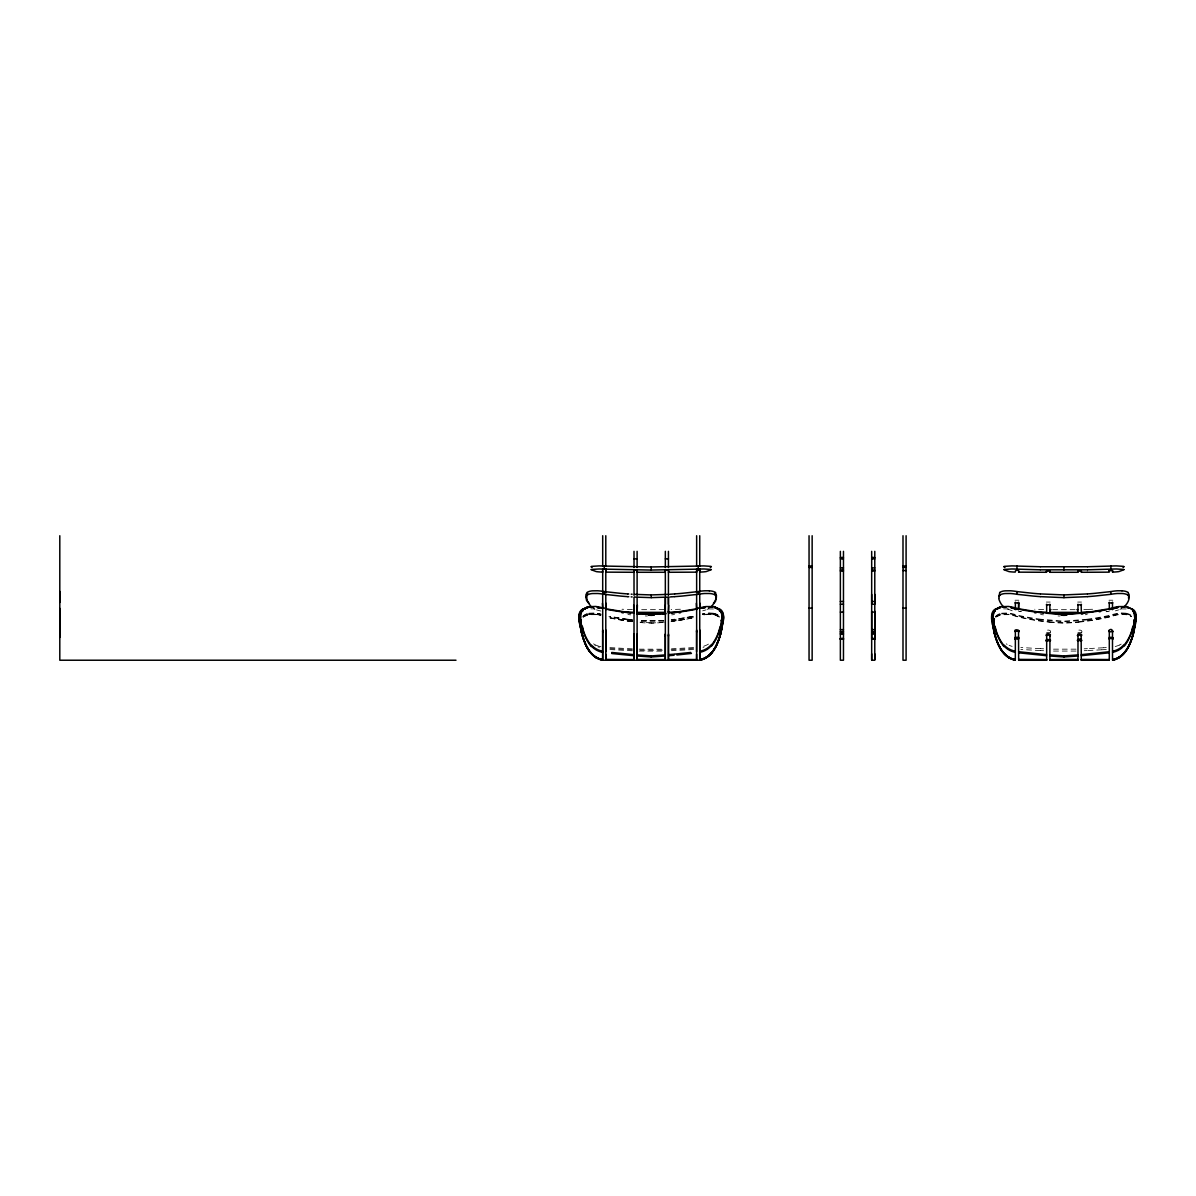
<?xml version="1.0" encoding="UTF-8"?>
<svg xmlns="http://www.w3.org/2000/svg" width="1196" height="1196" viewBox="0 0 1196 1196"><rect width="100%" height="100%" fill="white"/><g stroke="black" fill="none" stroke-linecap="round" stroke-linejoin="round"><path stroke-width="0.75" stroke-dasharray="5 3.75" d="M1050.357 632.774C1052.316 629.141 1044.213 629.141 1046.186 632.774M1081.662 632.774C1083.651 629.111 1075.458 629.171 1077.491 632.774M583.11 616.777L588.372 614.325L596.146 614.296A39.797 39.513 0 0 1 600.661 615.207M583.11 617.136L588.372 614.699L596.146 614.654A39.797 39.513 0 0 1 600.661 615.566M995.82 616.777L1001.067 614.325L1008.856 614.296A39.797 39.513 0 0 1 1016.017 616L1017.886 616.553A247.826 246.047 0 0 0 1040.356 620.769L1048.952 621.8M995.82 617.136L1001.067 614.699L1008.856 614.654A39.797 39.513 0 0 1 1016.017 616.359L1017.886 616.912A247.826 246.047 0 0 0 1040.356 621.128L1048.952 622.174M709.049 608.405L707.15 609.407M1121.758 608.405L1119.86 609.407M1015.045 600.213L1018.872 600.213M1046.351 602.066L1050.178 602.066M1077.671 602.066L1081.498 602.066M1108.991 600.213L1112.803 600.213M705.939 609.9L702.68 610.842M1118.634 609.9L1115.39 610.842M693.516 616.389L674.768 619.528M588.91 613.204L594.95 612.98A37.091 36.179 0 0 1 600.96 614.041M588.91 613.548L594.95 613.324A37.091 36.179 0 0 1 600.96 614.385M588.91 613.892L594.95 613.653A37.091 36.179 0 0 1 600.96 614.729M1001.62 613.204L1007.66 612.98A37.091 36.179 0 0 1 1016.914 615.043L1017.333 615.133A263.673 257.11 0 0 0 1040.37 619.184M1001.62 613.892L1007.66 613.653A37.091 36.179 0 0 1 1016.914 615.731L1017.333 615.82A263.673 257.11 0 0 0 1040.37 619.872M1107.855 611.395L1106.076 611.739M674.469 619.573L671.165 619.976M674.469 619.229L671.644 619.573M674.469 619.917L671.644 620.261M1087.179 619.229L1063.932 621.158L1040.67 619.229M1087.179 619.917L1063.932 621.845L1040.67 619.917M671.15 621.247L674.783 620.769A247.826 246.047 0 0 0 691.677 617.794M671.15 621.606L674.783 620.948A247.826 246.047 0 0 0 694.278 617.405M674.514 614.535L671.689 614.849M1087.224 614.535L1085.325 614.744M1078.897 621.8L1087.493 620.769A247.826 246.047 0 0 0 1109.963 616.553L1111.832 616A39.797 39.513 0 0 1 1118.993 614.296A29.81 29.601 0 0 1 1121.743 614.026L1127.2 614.415L1131.446 616.269M1078.897 622.174L1087.493 621.128A247.826 246.047 0 0 0 1109.963 616.912L1111.832 616.359A39.797 39.513 0 0 1 1118.993 614.654A29.81 29.601 0 0 1 1121.743 614.4L1127.2 614.789L1131.446 616.643M663.81 620.38L640.593 620.545M663.81 620.724L639.83 620.829M663.81 621.068L640.593 621.232M1046.605 632.385L1049.924 632.385M1077.925 632.385L1081.244 632.385M693.605 647.574L674.873 648.636M693.605 648.546L674.873 649.592M693.605 649.503L674.873 650.549M1106.3 647.574L1103.4 647.754M1106.3 649.503L1101.935 649.772M1103.19 647.769L1087.583 648.636M1101.725 649.787L1087.583 650.549M674.395 648.651L671.509 648.8M674.395 649.622L671.15 649.772M674.395 650.579L671.509 650.714M1087.388 648.636L1084.219 648.8M1087.089 650.579L1084.219 650.714M662.449 650.146L639.995 650.146M1076.011 649.159L1051.837 649.159M1076.011 651.072L1051.837 651.072M661.582 649.219L639.127 649.159M661.582 651.147L639.127 651.072M1106.689 611.56L1109.215 611.485M680.434 609.242L671.15 609.497M1092.606 609.257L1087.388 609.407M1087.089 609.407L1083.845 609.497M664.169 609.646L639.995 609.676M1075.144 609.676L1052.704 609.676M590.869 608.839L593.784 608.899A38.257 29.99 0 0 1 594.741 608.958M1003.579 608.839L1006.479 608.899A38.257 29.99 0 0 1 1008.916 609.123M632.37 609.512L622.01 609.242M1043.645 609.482L1034.719 609.242M1018.633 611.485L1021.16 611.56M632.37 648.86L608.121 647.529M632.37 649.817L608.48 648.516M632.37 650.788L608.121 649.458M1043.63 648.8L1040.46 648.636M1043.63 650.714L1040.46 650.564M1040.266 648.636L1020.816 647.529M1040.266 650.549L1020.816 649.458M1126.198 608.958L1121.37 608.899A38.257 29.99 0 0 0 1119.456 609.048M713.489 608.958L708.66 608.899A38.257 29.99 0 0 0 706.761 609.048M1043.465 614.849L1040.64 614.535M630.755 614.849L627.93 614.535M632.684 619.797L627.975 619.229M632.206 620.081L627.975 619.573M632.684 620.485L627.975 619.917M632.131 621.337L627.646 620.769A247.826 246.047 0 0 1 607.972 617.181M632.131 621.711L627.646 621.128A247.826 246.047 0 0 1 607.972 617.555M627.676 619.528L608.928 616.389M600.855 611.051L596.505 609.9M713.519 613.204L708.361 612.92A36.672 35.76 0 0 0 702.411 613.802M713.519 613.548L708.361 613.249A36.672 35.76 0 0 0 702.411 614.146M713.519 613.892L708.361 613.593A36.672 35.76 0 0 0 702.411 614.49M1021.175 611.619L1019.994 611.395M1126.228 613.204L1121.056 612.92A36.672 35.76 0 0 0 1110.935 615.058L1110.516 615.133A263.673 257.11 0 0 1 1087.478 619.184M1126.228 613.892L1121.056 613.593A36.672 35.76 0 0 0 1110.935 615.746L1110.516 615.82A263.673 257.11 0 0 1 1087.478 619.872M1012.205 610.782L1006.09 608.405M594.995 609.272L593.38 608.405M719.334 616.777L715.253 614.609L709.034 614.026A29.81 29.601 0 0 0 706.298 614.296A39.797 39.513 0 0 0 702.68 614.983M719.334 617.136L715.253 614.968L709.034 614.4A29.81 29.601 0 0 0 706.298 614.669A39.797 39.513 0 0 0 702.68 615.342M595.309 645.795A24.264 19.016 0 0 1 594.861 645.571M599.435 647.335A21.977 17.222 0 0 1 597.895 646.857M704.04 647.021A21.977 17.222 0 0 1 703.009 647.335M713.504 613.683A9.538 9.299 0 0 1 719.155 616.254M583.005 616.538A9.538 9.299 0 0 1 588.925 613.683M703.876 614.894A39.797 39.513 0 0 1 706.298 614.475L713.922 614.49L719.035 616.702A9.538 9.299 0 0 0 713.504 614.026M674.484 620.993A227.404 225.775 0 0 1 672.257 621.292M664.318 622.159A218.868 217.298 0 0 1 651.222 622.981M651.222 622.802A218.868 217.298 0 0 1 640.159 622.159M632.4 621.561A227.404 225.775 0 0 1 627.945 620.993L627.646 620.948A247.826 246.047 0 0 1 608.151 617.405M600.96 615.462A39.797 39.513 0 0 0 596.146 614.475L588.507 614.49L583.11 616.957A9.538 9.299 0 0 1 588.925 614.026M647.275 616.015A197.938 155.151 0 0 1 645.302 615.94M708.451 644.106A24.264 19.016 0 0 1 706.672 645.078A21.977 17.222 0 0 1 702.486 646.513M600.915 646.752A21.977 17.222 0 0 1 595.922 645.122M595.772 645.078A24.264 19.016 0 0 1 593.56 643.852M640.159 622.533A218.868 217.298 0 0 0 651.222 623.161A218.868 217.298 0 0 0 664.124 622.369M691.677 618.168A247.826 246.047 0 0 1 674.783 621.128M692.08 616.329A263.673 257.11 0 0 1 674.768 619.184M713.504 613.339A9.538 9.299 0 0 1 719.155 615.925M583.005 616.194A9.538 9.299 0 0 1 588.925 613.339M627.676 619.184A263.673 257.11 0 0 1 610.364 616.329M692.08 617.016A263.673 257.11 0 0 1 674.768 619.872M627.676 619.872A263.673 257.11 0 0 1 610.364 617.016M1126.213 613.339A9.538 9.299 0 0 1 1131.715 615.791M995.715 616.194A9.538 9.299 0 0 1 1001.635 613.339M1126.213 614.026A9.538 9.299 0 0 1 1131.715 616.463M995.715 616.882A9.538 9.299 0 0 1 1001.635 614.026M1049.191 622.189A218.868 217.298 0 0 0 1063.932 623.161A218.868 217.298 0 0 0 1078.657 622.189M1049.191 621.815A218.868 217.298 0 0 0 1063.932 622.802A218.868 217.298 0 0 0 1078.657 621.815M1059.985 616.015A197.938 155.151 0 0 1 1058.012 615.94M1121.16 644.106A24.264 19.016 0 0 1 1119.366 645.078M1119.217 645.122A21.977 17.222 0 0 1 1115.195 646.513M1012.13 646.378A21.977 17.222 0 0 1 1009.11 645.332M1007.122 644.36A24.264 19.016 0 0 1 1006.255 643.852"/><path stroke-width="1.5" d="M59.8 637.378L59.8 608.375M59.8 602.395L59.8 591.482M602.664 632.041L602.679 629.993M627.616 596.64A206.37 98.954 0 0 1 620.261 596.042L604.249 594.307L604.249 591.586A27.777 13.32 0 0 0 597.686 590.779L592.469 590.839A7.849 3.767 0 0 0 586.922 592.558L585.98 594.875L586.668 598.09M605.819 632.041L605.849 629.993M633.985 636.048L634 634M637.139 636.048L637.139 634M637.244 655.991L651.222 656.993L651.222 655.916L665.185 654.915M648.307 615.222L651.222 615.342L651.222 614.266A197.938 155.151 0 0 0 665.006 613.533M634.523 597.073L651.222 597.641L651.222 594.92L667.443 594.397M665.305 636.048L665.305 634M665.335 614.565L665.335 611.261M665.335 604.249L665.335 597.223L665.335 660.222L665.275 657.127M665.335 595.279L665.335 594.382M668.459 636.048L668.519 634.015M668.429 613.1L668.429 611.261M668.429 604.249L668.429 597.223L668.429 660.222L668.489 634.971M668.429 595.279L668.429 594.382M696.61 632.041L696.625 629.993M674.828 596.64A206.37 98.954 0 0 0 682.183 596.042L698.195 594.307L698.195 591.586A27.777 13.32 0 0 1 704.743 590.779L709.258 590.779M699.765 632.041L699.839 629.993M871.675 659.549L871.675 653.853M871.675 611.261L871.675 639.232L874.784 639.232L874.784 611.261M871.675 594.382L871.675 604.249L874.784 604.249L874.784 594.382M874.784 659.549L874.784 653.853M1015.374 630.965C1012.384 632.624 1020.323 629.574 1018.708 631.996C1021.1 629.634 1013.371 628.947 1015.374 630.965L1015.329 660.192A20.452 19.943 0 0 1 1009.14 657.964M1016.959 609.556L1016.959 608.48A37.913 35.551 0 0 0 1008.258 606.447L1000.514 606.731L995.7 609.183M1040.326 596.64A206.37 98.954 0 0 1 1032.97 596.042L1016.959 594.307L1016.959 591.586A27.777 13.32 0 0 0 1010.396 590.779L1005.178 590.839A7.849 3.767 0 0 0 999.617 592.558M1046.694 634.971C1043.66 636.721 1051.837 633.566 1049.924 636.048C1052.555 633.252 1044.586 633.088 1046.694 634.971L1046.65 660.192M1049.953 655.991L1063.932 656.993L1063.932 655.916L1077.895 654.915M1061.016 615.222L1063.932 615.342L1063.932 614.266A197.938 155.151 0 0 0 1080.616 613.279L1083.441 613.025M1040.565 596.655L1063.932 597.641L1063.932 594.92L1087.284 593.934M1078 634.971C1075.01 636.75 1083.023 633.506 1081.274 636.033C1083.726 633.417 1075.981 633.058 1078 634.971L1077.97 660.192L1049.953 660.267M1112.519 660.192L1112.474 630.965C1111.323 626.375 1104.357 633.805 1112.878 631.264M1110.89 609.556L1110.89 608.48A38.511 36.119 0 0 1 1118.619 606.581L1126.572 606.566L1132.149 609.183M1087.538 596.64A206.37 98.954 0 0 0 1094.893 596.042L1110.89 594.307L1110.89 591.586A27.777 13.32 0 0 1 1117.453 590.779L1121.968 590.779M1112.474 630.965L1112.893 631.832M602.635 659.504L602.649 651.551M602.635 651.162L602.664 630.965M633.955 660.192L633.985 634.971M665.26 654.84L665.305 634.971M696.565 659.504L696.58 654.212M696.565 651.656L696.61 630.965M1109.32 630.965L1109.275 660.192L1081.274 660.267L1081.154 634.971M1134.78 624.955L1134.78 624.103A14.322 14.217 0 0 0 1134.57 621.666L1134.615 619.722M665.275 612.307L664.991 605.161M696.595 609.825L696.326 603.322M1015.344 609.661L1015.374 602.216M1046.664 612.232L1046.679 604.249M1077.985 612.307L1078 604.264M1109.29 609.825L1109.32 602.261M602.649 572.092L602.59 570.746M665.29 572.286L664.991 571.225M696.595 572.137C695.325 569.565 701.828 569.64 699.795 572.092A12.065 1.36 0 0 0 706.133 571.598L711.351 569.67M1077.985 572.286L1077.731 571.225M991.648 616.239L991.663 615.82A18.389 14.412 0 0 1 991.962 613.712L992.112 613.189A11.482 9 0 0 1 992.8 611.634A9.643 7.565 0 0 1 994.145 609.93L999.811 607.314A15.548 12.184 0 0 1 1000.484 607.194M991.648 618.153L991.663 617.749A18.389 14.412 0 0 1 991.962 615.641L992.112 615.103A11.482 9 0 0 1 992.8 613.548A9.643 7.565 0 0 1 994.145 611.859L995.341 610.932M722.085 617.091L721.995 619.917M1134.765 619.035L1134.795 617.091M993.472 622.578L993.457 622.757A35.626 34.744 0 0 0 994.011 629.784M993.472 623.265L993.457 623.52A35.626 34.744 0 0 0 994.011 630.456M722.055 617.958L721.801 621.681M1134.705 619.917L1134.765 617.958M1015.374 639.053L1015.195 638.036L1018.708 638.066M1078 641.131C1075.473 639.053 1082.47 637.902 1081.662 640.757C1082.515 639.172 1076.295 641.684 1077.536 640.204M1134.615 620.799L1134.705 618.84M721.801 620.604L721.906 619.722M720.56 634.194A45.313 45 0 0 0 721.158 631.742L721.936 627.138A23.337 23.173 0 0 0 722.085 624.76M711.366 566.755L710.319 567.487M1124.046 566.814L1123.029 567.487M993.996 631.398A36.179 35.91 0 0 1 993.024 624.581A14.322 14.217 0 0 1 993.278 622.04A9.344 9.269 0 0 1 993.816 620.066L993.876 619.902A11.048 10.779 0 0 1 994.04 619.379A9.583 9.344 0 0 1 994.19 618.93M1133.285 626.405L1133.389 626.001A55.435 51.981 0 0 0 1134.511 620.604M1133.285 627.481L1133.389 627.078A55.435 51.981 0 0 0 1134.511 621.681A9.344 9.269 0 0 0 1134.406 620.903M720.56 634.015L720.351 635.151A66.841 66.363 0 0 1 717.406 643.418M715.761 598.09L716.404 595.772L715.507 601.394L711.127 606.94M715.761 599.45L716.434 597.118L715.432 595.369M1128.471 598.09L1129.174 594.875L1128.142 592.648M715.642 599.749L714.685 601.498M591.093 569.67L596.266 571.598A12.065 1.36 0 0 0 602.53 572.107M1003.788 569.67L1008.976 571.598A12.065 1.36 0 0 0 1015.225 572.107C1014.343 569.475 1020.681 569.789 1018.558 572.137M1078 640.907C1075.892 639.546 1083.187 639.441 1081.154 640.907M714.685 648.576L714.834 648.142A47.242 46.913 0 0 0 717.316 643.254M586.623 594.412L586.444 600.228L591.317 606.94M714.296 602.081L713.459 603.203M717.645 642.103A48.647 47.436 0 0 1 715.238 647.26L715.073 647.529A33.473 32.636 0 0 1 712.427 651.536L712.412 651.536M1118.858 657.217A22.993 22.425 0 0 0 1124.898 651.76L1125.122 651.536M712.323 651.656L712.248 651.745A22.993 22.425 0 0 1 706.163 657.217M712.218 652.119L712.412 651.88A33.473 32.636 0 0 0 715.073 647.858L715.223 647.604A48.647 47.436 0 0 0 717.645 642.446M1112.908 639.187L1112.908 638.081L1109.32 637.991M1014.956 638.634L1018.529 639.053M1077.581 640.488L1081.244 640.264L1081.154 641.131M712.039 652.358L711.859 652.777A21.977 21.827 0 0 1 705.909 657.89L705.894 657.68A21.947 21.797 0 0 0 711.814 652.567A22.993 22.425 0 0 1 706.163 657.561M711.605 644.509L708.6 647.305A20.257 18.986 0 0 1 699.899 651.237M711.605 645.586L708.6 648.367A20.257 18.986 0 0 1 699.899 652.313M1124.3 644.509L1121.31 647.305A20.257 18.986 0 0 1 1112.609 651.237M1124.3 645.586L1121.31 648.367A20.257 18.986 0 0 1 1112.609 652.313M587.072 595.309L586.04 597.058L586.668 599.45M999.766 592.603L998.839 596.684L999.766 595.309M583.005 609.183L587.804 606.731L595.563 606.462A37.913 35.551 0 0 1 603.307 608.166M581.809 630.696A68.815 53.94 0 0 1 580.479 627.033A61.22 47.99 0 0 1 579.686 624.237A40.156 31.47 0 0 1 578.909 618.153L578.954 617.898A18.389 14.412 0 0 1 579.253 615.641L579.417 615.103A11.482 9 0 0 1 580.09 613.548A9.643 7.565 0 0 1 581.435 611.859L583.304 610.528M1123.821 606.94C1127.275 604.488 1130.833 597.791 1128.202 595.429M583.588 609.198L587.804 607.269M587.894 607.179A15.548 12.184 0 0 0 587.101 607.314L581.45 609.93A9.643 7.565 0 0 0 580.105 611.634A11.482 9 0 0 0 579.417 613.189L579.283 613.653A18.389 14.412 0 0 0 578.969 615.82L578.954 616.239A40.156 31.47 0 0 0 579.522 621.442M584.216 609.287L585.591 608.54M996.926 609.287L998.301 608.54M583.304 609.571L581.45 610.902A9.643 7.565 0 0 0 580.105 612.591A11.482 9 0 0 0 579.417 614.146L579.298 614.55A18.389 14.412 0 0 0 578.969 616.792L578.954 617.196A40.156 31.47 0 0 0 579.701 623.131M1015.195 638.066L1015.374 639.426L1015.105 637.393L1018.708 637.348L1018.529 639.008M584.007 609.227L585.502 608.674M606.133 603.307L605.849 609.825M637.393 605.176L637.169 612.307M668.773 605.161L668.474 612.232M700.079 603.307L699.795 608.091M1018.843 603.307L1018.558 609.825M1015.045 602.934L1018.872 602.934M1046.351 604.787L1050.178 604.787M1077.671 604.787L1081.498 604.787M1108.991 602.934L1112.803 602.934M591.392 566.381L599.076 565.902A19.241 2.183 0 0 1 604.234 566.052L650.624 566.979L698.195 566.052A18.822 2.123 0 0 1 703.921 565.902L711.052 566.381M591.392 569.446L599.076 568.982A19.241 2.183 0 0 1 604.234 569.132L650.624 570.058L698.195 569.132A18.822 2.123 0 0 1 703.921 568.967L711.052 569.446M1004.102 566.381L1011.771 565.902A19.241 2.183 0 0 1 1016.944 566.052L1040.206 566.74M1004.102 569.446L1011.771 568.982A19.241 2.183 0 0 1 1016.944 569.132L1040.206 569.819M586.309 608.256L587.804 607.807M999.019 608.256L1000.514 607.807M1049.938 640.892C1050.955 638.485 1043.525 641.22 1046.694 641.131M1049.938 641.116C1052.076 639.755 1044.571 639.412 1046.694 640.907M699.81 630.965L699.81 651.162M1110.89 608.48L1087.403 612.382M696.73 608.779L674.694 612.382M1110.83 608.899L1108.453 609.362M696.939 609.138L695.743 609.362M694.562 609.586L693.366 609.811A229.004 179.505 0 0 1 674.813 612.591M605.894 630.95L605.864 651.656M1106.674 609.706L1106.076 609.811A229.004 179.505 0 0 1 1087.523 612.591M1049.924 634.971L1049.879 660.192M1099.199 611.739L1100.664 611.5M679.134 612.875L680.599 612.666M1109.215 651.73L1081.289 654.646M1109.215 652.807L1081.289 655.707M698.195 591.586L682.183 593.321A206.37 98.954 0 0 1 674.828 593.919M1110.89 591.586L1094.893 593.321A206.37 98.954 0 0 1 1087.538 593.919M674.454 612.412L668.669 613.055M1087.164 612.412L1063.932 614.266L1040.684 612.412M691.438 653.435L676.876 654.989M690.72 652.448L674.903 654.092M674.514 612.621L671.689 612.92M1087.224 612.621L1084.383 612.92M1081.378 614.131L1082.829 613.982M589.553 606.955L590.54 606.865M665.768 613.339L651.222 614.266L636.676 613.339M665.768 613.877L662.868 614.116M674.11 654.167L668.579 654.646M674.11 655.244L668.579 655.707M637.423 571.225L637.154 572.286M668.728 571.225L668.474 572.271M1050.163 571.225L1049.864 572.286M1081.438 571.225L1081.169 572.271L1087.104 572.271M1046.38 571.135L1050.148 571.135M1077.701 571.135L1081.468 571.135M1109.006 570.731L1112.773 570.642L1112.489 572.092M665.185 655.991L651.222 656.993M1077.895 655.991L1063.932 656.993M674.589 593.934L669.835 594.248M674.589 596.655L671.733 596.849M1087.284 596.655L1063.932 597.641M670.777 596.909L669.835 596.968M667.443 597.103L651.222 597.641M708.66 606.97L712.532 606.97M1121.37 606.97L1125.242 606.97M589.897 606.97L593.784 606.97M654.137 614.684L648.307 614.684M654.137 615.222L651.222 615.342M1002.607 606.97L1006.479 606.97M1066.832 615.222L1063.932 615.342M1123.762 566.381L1116.63 565.902A18.822 2.123 0 0 0 1110.905 566.052L1087.642 566.74M1123.762 569.446L1116.63 568.982A18.822 2.123 0 0 0 1110.905 569.132L1087.642 569.819M605.864 570.746L605.849 572.137L633.895 572.286L633.701 571.225M679.911 611.978L668.624 612.262M653.195 615.118L649.249 615.118M1092.606 611.978L1087.388 612.113M1087.089 612.128L1081.333 612.262L1081.169 604.249M665.036 612.352L637.408 612.352M1076.878 609.646L1077.745 609.631M1077.745 612.352L1050.103 612.352M1087.403 566.755L1040.445 566.755M1087.403 569.819L1040.445 569.819M696.52 572.151L668.549 572.286M1087.403 572.271L1109.23 572.151L1109.096 570.746M665.036 572.286L637.393 572.286M1077.745 572.286L1050.103 572.286M840.369 557.5L843.464 557.5M871.675 557.5L874.784 557.5M634.015 558.876L637.109 558.876M665.335 558.876L668.429 558.876M840.369 558.876L843.464 558.876M871.675 558.876L874.784 558.876M602.694 566.007L605.789 566.007M696.64 566.007L699.735 566.007M809.049 566.007L812.144 566.007M902.995 566.007L906.09 566.007M809.049 567.412L812.144 567.412M902.995 567.412L906.09 567.412M840.369 567.906L843.464 567.906M871.675 567.906L874.784 567.906M840.369 569.999L843.464 569.999M871.675 569.999L874.784 569.999M902.995 570.537L906.09 570.537M840.369 571.03L843.464 571.03M871.675 571.03L874.784 571.03M840.369 601.483L843.464 601.483M871.675 601.483L874.784 601.483M840.369 604.249L843.464 604.249M605.789 608.106L602.694 608.106L602.395 603.322M696.64 608.106L699.735 608.106M809.049 608.106L812.144 608.106M902.995 608.106L906.09 608.106M840.369 612.098L843.464 612.098M871.675 612.098L874.784 612.098M840.369 629.634L843.464 629.634M871.675 629.634L874.784 629.634M840.369 631.593L843.464 631.593M871.675 631.593L874.784 631.593M840.369 633.028L843.464 633.028M871.675 633.028L874.784 633.028M840.369 634.119L843.464 634.119M871.675 634.119L874.784 634.119M1109.32 637.304L1112.893 637.543M840.369 638.425L843.464 638.425M871.675 638.425L874.784 638.425M840.369 638.858L843.464 638.858M871.675 638.858L874.784 638.858M840.369 639.127L843.464 639.127M871.675 639.127L874.784 639.127M840.369 639.232L843.464 639.232M1049.953 659.579L1077.895 659.579L1049.953 659.729M605.938 659.923L633.88 660.102M637.259 659.923L665.185 660.102M668.564 660.102L696.491 660.102M699.959 659.923L699.884 659.923A20.452 19.943 0 0 0 706.014 657.621M1018.648 660.102L1046.575 660.102M1049.953 660.102L1077.895 660.102M1081.274 660.102L1109.2 660.102M455.99 660.222L59.8 660.222L59.8 535.733M1046.575 660.267L1018.648 660.267L1018.529 630.965M1018.618 572.151L1046.59 572.286L1046.38 571.225M1063.932 594.92L1040.565 593.934M651.222 594.92L634.523 594.367M1050.103 609.631L1050.97 609.646M1046.515 612.262L1040.759 612.128M1040.46 612.113L1035.243 611.978M622.533 611.978L633.805 612.262L633.701 605.176M1018.633 608.764L1019.47 608.794M632.131 594.233L631.174 594.173M632.131 596.939L631.174 596.879M1063.932 655.916L1049.953 654.915M651.222 655.916L637.244 654.915M628.797 594.008L627.855 593.934M628.797 596.729L627.855 596.655M639.576 614.116L636.676 613.877M1046.575 654.646L1018.633 651.73M1046.575 655.707L1018.633 652.807M633.865 654.646L611.724 652.448M633.865 655.707L611.724 653.524M1046.291 613.204L1047.233 613.294A197.938 155.151 0 0 0 1063.932 614.221M711.904 606.865L712.891 606.955M633.775 613.055L627.975 612.412M1043.465 612.92L1040.64 612.621M630.755 612.92L627.93 612.621M1016.959 591.586L1032.97 593.321A206.37 98.954 0 0 0 1040.326 593.919M604.249 591.586L620.261 593.321A206.37 98.954 0 0 0 627.616 593.919M1040.445 612.382L1016.959 608.48M627.736 612.382L605.699 608.779M1034.54 612.666L1036.02 612.875M621.83 612.666L623.31 612.875M1020.592 609.586L1021.773 609.811A229.004 179.505 0 0 0 1040.326 612.591M607.882 609.586L609.078 609.811A229.004 179.505 0 0 0 627.631 612.591M1019.396 609.362L1017.019 608.899M606.686 609.362L605.505 609.138M1127.335 607.807L1128.83 608.256M714.625 607.269L718.856 609.198M714.625 607.807L716.12 608.256M716.942 608.674L718.437 609.227M1004.954 567.547L1003.788 566.784M592.125 567.487L591.093 566.814M716.853 608.54L718.213 609.287M1112.893 638.634L1109.32 638.395L1109.32 639.426M1135.542 621.815A40.156 31.47 0 0 0 1136.245 616.239L1136.185 615.82A18.389 14.412 0 0 0 1135.886 613.712L1135.737 613.189A11.482 9 0 0 0 1135.049 611.634A9.643 7.565 0 0 0 1133.703 609.93L1128.037 607.314A15.548 12.184 0 0 0 1127.26 607.179M719.14 609.571L720.994 610.902A9.643 7.565 0 0 1 722.339 612.591A11.482 9 0 0 1 723.027 614.146L723.176 614.669A18.389 14.412 0 0 1 723.475 616.792L723.49 617.196A40.156 31.47 0 0 1 722.743 623.131M719.14 610.528L720.994 611.859A9.643 7.565 0 0 1 722.339 613.548A11.482 9 0 0 1 723.027 615.103L723.176 615.641A18.389 14.412 0 0 1 723.475 617.749L723.49 618.153A40.156 31.47 0 0 1 722.743 624.088A61.22 47.99 0 0 1 721.965 627.048A68.815 53.94 0 0 1 720.635 630.696M1004.027 606.94C1001.067 605.759 997.359 596.744 999.258 597.806M1133.12 611.365L1133.703 611.859A9.643 7.565 0 0 1 1135.049 613.548A11.482 9 0 0 1 1135.737 615.103L1135.886 615.641A18.389 14.412 0 0 1 1136.17 617.749L1136.2 618.153A40.156 31.47 0 0 1 1135.438 624.088A61.22 47.99 0 0 1 1134.675 627.048A68.815 53.94 0 0 1 1133.33 630.696M719.439 609.183L713.863 606.566L705.909 606.581A38.511 36.119 0 0 0 699.122 608.166M715.372 592.603L716.434 595.758L715.806 594.412M1004.251 645.257L1006.539 647.305A20.257 18.986 0 0 0 1015.24 651.237M1004.251 646.333L1006.539 648.367A20.257 18.986 0 0 0 1015.24 652.313M591.542 645.257L593.844 647.305A20.257 18.986 0 0 0 602.53 651.237M591.542 646.333L593.844 648.367A20.257 18.986 0 0 0 602.53 652.313M590.211 652.119L590.047 651.91A33.473 32.636 0 0 1 587.371 647.858L587.221 647.604A48.647 47.436 0 0 1 584.799 642.446M590.151 652.373L590.047 652.254A33.473 32.636 0 0 1 587.371 648.202L587.236 647.978A48.647 47.436 0 0 1 584.799 642.79M588.985 603.203L588.148 602.081M1002.756 652.254L1002.801 651.626A33.473 32.636 0 0 1 1000.08 647.514L1000.065 648.202A33.473 32.636 0 0 0 1002.726 652.224L1002.921 652.463A22.993 22.425 0 0 0 1008.99 657.905M1002.726 651.536L1002.921 651.79A22.993 22.425 0 0 0 1008.99 657.217M587.759 601.498L586.802 599.749M1000.454 648.382L1000.305 648.142A47.242 46.913 0 0 1 997.823 643.254M587.744 648.576L587.61 648.142A47.242 46.913 0 0 1 585.128 643.254A66.841 66.363 0 0 1 582.093 634.971M587.61 648.501L587.744 648.755A32.232 31.993 0 0 0 590.39 652.538M587.341 647.485L587.371 647.529A33.473 32.636 0 0 0 590.017 651.536M587.326 647.798L587.251 647.32A48.647 47.436 0 0 1 584.799 642.103M999.946 647.29L999.961 647.32A48.647 47.436 0 0 1 997.509 642.103M999.961 648.008L999.946 647.978A48.647 47.436 0 0 1 997.509 642.79M1124.061 569.67L1118.873 571.598A12.065 1.36 0 0 1 1112.624 572.107M585.038 643.239L585.128 643.433A47.242 46.913 0 0 0 587.61 648.322M582.093 635.151L581.884 634.015A45.313 45 0 0 1 581.271 631.563M994.564 626.405L994.459 626.001A56.675 53.132 0 0 1 993.472 621.471L993.353 620.604M994.564 627.481L994.459 627.078A56.675 53.132 0 0 1 993.472 622.548L993.143 618.84M581.869 626.405L581.749 626.001A56.675 53.132 0 0 1 580.778 621.471M581.869 627.481L581.749 627.078A56.675 53.132 0 0 1 580.778 622.548L580.643 620.604M580.538 619.722L580.643 621.681A14.322 14.217 0 0 0 580.359 624.103L580.359 624.955M993.233 620.799L993.084 617.958M580.538 620.799L580.389 617.958M580.449 619.917L580.359 617.091M721.666 622.578L721.696 622.862A35.626 34.744 0 0 1 721.128 629.784M721.666 623.265L721.696 623.55A35.626 34.744 0 0 1 721.128 630.456M993.054 617.091L993.084 619.035M1112.474 602.216L1112.504 609.661M1049.849 604.264L1049.864 612.307M1018.529 602.261L1018.558 608.734M1134.795 616.224L1134.795 618.153M722.085 616.224L722.085 618.153M699.795 651.551L699.81 659.504A20.452 19.943 0 0 0 706.014 657.277M637.139 634.971L637.184 654.84M637.169 657.127L637.169 660.192M605.864 654.212L605.864 659.504M1110.89 566.052L1110.89 569.132M1063.932 566.979L1063.932 570.058M1016.959 566.052L1016.959 569.132M906.09 535.733L906.09 660.222L902.995 660.222L902.995 535.733M874.784 551.341L874.784 660.222L871.675 660.222L871.675 551.341M843.464 551.341L843.464 660.222L840.369 660.222L840.369 551.341M812.144 535.733L812.144 660.222L809.049 660.222L809.049 535.733M699.735 535.733L699.735 566.261M699.735 568.698L699.735 592.498M699.735 594.472L699.735 660.222L602.694 660.222L602.694 594.472M698.195 566.052L698.195 569.132M696.64 535.733L696.64 566.261M696.64 568.698L696.64 592.827M696.64 594.472L696.64 660.222M668.429 551.341L668.429 567.562M668.429 594.92L668.429 569.969L665.335 569.999L665.335 594.92M665.335 551.341L665.335 567.562M651.222 566.979L651.222 570.058M637.109 551.341L637.109 567.562M637.109 595.279L637.109 569.969L634.015 569.999L634.015 595.279M637.109 597.223L637.109 660.222M634.015 551.341L634.015 567.562M634.015 597.223L634.015 660.222M605.789 535.733L605.789 566.261M605.789 568.698L605.789 592.827M605.789 594.472L605.789 660.222M604.249 566.052L604.249 569.132M602.694 535.733L602.694 566.261M602.694 568.698L602.694 592.498M587.176 593.724A7.849 3.767 0 0 1 587.729 593.41M714.73 593.395A8.088 3.887 0 0 1 715.298 593.724M579.686 623.28A61.22 47.99 0 0 0 580.464 626.076A68.815 53.94 0 0 0 581.809 629.739M720.635 629.739A68.815 53.94 0 0 0 721.965 626.076A61.22 47.99 0 0 0 722.743 623.28M581.376 611.784A11.915 11.168 0 0 1 582.706 609.526M719.693 609.556A11.452 10.749 0 0 1 721.053 611.799M721.412 628.408A35.626 34.744 0 0 1 721.128 630.128M721.143 630.292A57.019 55.614 0 0 1 720.455 633.626A65.765 64.121 0 0 1 717.735 642.237M596.281 657.561A22.993 22.425 0 0 1 590.555 652.508A21.947 21.797 0 0 0 596.535 657.71A20.452 19.943 0 0 0 602.515 659.908L602.545 659.923A20.063 19.928 0 0 1 596.669 657.755L596.55 657.68A21.977 21.827 0 0 1 590.615 652.388M584.709 642.237A65.765 64.121 0 0 1 581.989 633.626A57.019 55.614 0 0 1 581.286 630.292M581.316 630.128A35.626 34.744 0 0 1 581.017 628.408M705.775 657.935A20.063 19.928 0 0 1 699.959 660.102M712.039 652.538A32.232 31.993 0 0 0 714.685 648.755L714.834 648.501A47.242 46.913 0 0 0 717.316 643.612M580.359 624.476A14.322 14.217 0 0 1 580.568 622.04A9.344 9.269 0 0 1 580.718 621.352M580.359 624.76A23.337 23.173 0 0 0 580.509 627.138L581.271 631.742A36.179 35.91 0 0 1 580.314 624.955M698.195 594.307A27.777 13.32 0 0 1 704.743 593.5L709.258 593.5A8.088 3.887 0 0 1 715.567 595.249M604.249 594.307A27.777 13.32 0 0 0 597.686 593.5L592.469 593.545A7.849 3.767 0 0 0 586.922 595.264M709.258 590.839A8.088 3.887 0 0 1 715.567 592.543M700.946 608.166A38.257 29.99 0 0 1 705.147 607.344M714.655 607.194A15.548 12.184 0 0 1 715.343 607.314L720.994 609.93A9.643 7.565 0 0 1 722.339 611.634A11.482 9 0 0 1 723.027 613.189L723.176 613.712A18.389 14.412 0 0 1 723.475 615.82L723.49 616.239A40.156 31.47 0 0 1 722.997 621.068M722.668 622.668A61.22 47.99 0 0 1 721.965 625.119A68.815 53.94 0 0 1 721.666 626.031M580.778 626.031A68.815 53.94 0 0 1 580.479 625.119A61.22 47.99 0 0 1 579.776 622.668M597.282 607.344A38.257 29.99 0 0 1 601.498 608.166M651.222 614.221A197.938 155.151 0 0 1 637.438 613.533M596.535 657.89A21.977 21.827 0 0 1 590.615 652.747L590.39 652.358A22.993 22.425 0 0 0 596.281 657.905M581.884 634.388A45.313 45 0 0 1 581.271 631.937M721.711 621.352A9.344 9.269 0 0 1 721.846 622.04A14.322 14.217 0 0 1 722.085 624.476A36.179 35.91 0 0 1 721.143 631.398M721.143 631.757A36.179 35.91 0 0 0 722.13 624.955L722.085 624.103A14.322 14.217 0 0 0 721.876 621.666A9.344 9.269 0 0 0 721.771 621.202M721.158 631.937A45.313 45 0 0 1 720.56 634.388M699.959 659.729A20.063 19.928 0 0 0 705.775 657.576A21.977 21.827 0 0 0 711.829 652.388M602.47 659.729A20.063 19.928 0 0 1 596.669 657.576M590.39 652.179A32.232 31.993 0 0 1 588.043 648.875M585.038 643.059A66.841 66.363 0 0 1 582.093 634.792M581.301 631.398A36.179 35.91 0 0 1 580.314 624.581M580.598 621.666A9.344 9.269 0 0 1 580.673 621.202M720.351 634.792A66.841 66.363 0 0 1 717.406 643.059M714.386 648.875A32.232 31.993 0 0 1 712.039 652.179M721.352 620.275A14.995 14.621 0 0 1 721.651 622.383M721.143 629.948A57.019 55.614 0 0 1 720.455 633.282A65.765 64.121 0 0 1 717.735 641.893M602.515 659.579A20.452 19.943 0 0 1 596.43 657.277M596.281 657.217A22.993 22.425 0 0 1 590.241 651.76M584.709 641.893A65.765 64.121 0 0 1 581.989 633.282A57.019 55.614 0 0 1 581.286 629.948M581.316 629.784A35.626 34.744 0 0 1 580.703 622.862M580.793 622.383A14.995 14.621 0 0 1 581.077 620.275M721.128 620.141A11.048 10.779 0 0 1 721.263 620.589L721.278 620.664A14.995 14.621 0 0 1 721.651 623.071M721.143 630.636A57.019 55.614 0 0 1 720.455 633.97A65.765 64.121 0 0 1 717.735 642.581M717.645 642.79A48.647 47.436 0 0 1 715.238 647.948L715.073 648.202A33.473 32.636 0 0 1 712.427 652.224L712.263 652.403A22.993 22.425 0 0 1 706.163 657.905M706.014 657.964A20.452 19.943 0 0 1 699.929 660.252M602.515 660.252A20.452 19.943 0 0 1 596.43 657.964M584.709 642.581A65.765 64.121 0 0 1 581.989 633.97A57.019 55.614 0 0 1 581.286 630.636M581.316 630.456A35.626 34.744 0 0 1 580.703 623.55M580.793 623.071A14.995 14.621 0 0 1 581.151 620.664A11.048 10.779 0 0 1 581.301 620.141M720.127 626.33A49.2 46.136 0 0 1 711.859 644.689M721.801 620.604A55.435 51.981 0 0 1 720.68 626.001M719.693 609.018A11.452 10.749 0 0 1 721.906 616.209M580.613 617.046A11.915 11.168 0 0 1 582.706 608.988M591.213 645.496A48.288 45.284 0 0 1 582.362 626.315M720.127 627.407A49.2 46.136 0 0 1 711.859 645.765M721.801 621.681A55.435 51.981 0 0 1 720.68 627.078M719.693 610.095A11.452 10.749 0 0 1 721.906 617.285M702.979 608.181A38.511 36.119 0 0 1 704.937 607.807M597.507 607.807A37.913 35.551 0 0 1 599.45 608.181M580.613 618.123A11.915 11.168 0 0 1 582.706 610.065M591.213 646.573A48.288 45.284 0 0 1 582.362 627.392M1132.836 626.33A49.2 46.136 0 0 1 1124.569 644.689M1132.388 609.018A11.452 10.749 0 0 1 1134.615 616.209M993.323 617.046A11.915 11.168 0 0 1 995.401 608.988M1003.922 645.496A48.288 45.284 0 0 1 995.072 626.315M1132.836 627.407A49.2 46.136 0 0 1 1124.569 645.765M1132.388 610.095A11.452 10.749 0 0 1 1134.615 617.285M1111.832 609.242A38.511 36.119 0 0 1 1117.647 607.807M1011.188 607.987A37.913 35.551 0 0 1 1016.017 609.242M993.323 618.123A11.915 11.168 0 0 1 995.401 610.065M1003.922 646.573A48.288 45.284 0 0 1 995.072 627.392M1134.062 620.275A14.995 14.621 0 0 1 1134.361 622.383M1134.451 622.862A35.626 34.744 0 0 1 1133.838 629.784M1133.853 629.948A57.019 55.614 0 0 1 1133.165 633.282A65.765 64.121 0 0 1 1130.444 641.893M1130.34 642.103A48.647 47.436 0 0 1 1127.933 647.26L1127.813 647.455A33.473 32.636 0 0 1 1125.122 651.536M1118.723 657.277A20.452 19.943 0 0 1 1112.639 659.579M1015.21 659.579A20.452 19.943 0 0 1 1009.14 657.277M997.419 641.893A65.765 64.121 0 0 1 994.683 633.282A57.019 55.614 0 0 1 993.996 629.948M993.487 622.383A14.995 14.621 0 0 1 993.861 619.976M1133.838 620.141A11.048 10.779 0 0 1 1133.972 620.589L1133.987 620.664A14.995 14.621 0 0 1 1134.361 623.071M1134.451 623.55A35.626 34.744 0 0 1 1133.838 630.456M1133.853 630.636A57.019 55.614 0 0 1 1133.165 633.97A65.765 64.121 0 0 1 1130.444 642.581M1130.34 642.79A48.647 47.436 0 0 1 1127.933 647.948L1127.798 648.172A33.473 32.636 0 0 1 1125.122 652.224L1125.047 652.313A22.993 22.425 0 0 1 1118.858 657.905M1118.723 657.964A20.452 19.943 0 0 1 1112.639 660.252M997.419 642.581A65.765 64.121 0 0 1 994.683 633.97A57.019 55.614 0 0 1 993.996 630.636M993.487 623.071A14.995 14.621 0 0 1 993.861 620.664A11.048 10.779 0 0 1 994.04 620.066A9.583 9.344 0 0 1 994.459 618.96M1118.469 657.935A20.063 19.928 0 0 1 1112.669 660.102M1015.18 660.102A20.063 19.928 0 0 1 1009.379 657.935M1009.23 657.89A21.977 21.827 0 0 1 1003.324 652.747L1003.1 652.538A32.232 31.993 0 0 1 1000.454 648.755L1000.305 648.501A47.242 46.913 0 0 1 997.823 643.612M997.748 643.418A66.841 66.363 0 0 1 994.803 635.151L994.579 634.388A45.313 45 0 0 1 993.981 631.937M993.996 631.757A36.179 35.91 0 0 1 993.024 624.955L993.069 624.103A14.322 14.217 0 0 1 993.278 621.666A9.344 9.269 0 0 1 993.667 620.141M1134.406 621.277A9.344 9.269 0 0 1 1134.555 622.04A14.322 14.217 0 0 1 1134.78 624.476M1134.825 624.955A36.179 35.91 0 0 1 1133.853 631.757M1133.868 631.937A45.313 45 0 0 1 1133.27 634.388M1130.1 643.418A66.841 66.363 0 0 0 1133.046 635.151L1133.27 634.015A45.313 45 0 0 0 1133.868 631.563M1130.026 643.612A47.242 46.913 0 0 1 1127.544 648.501M1118.619 657.89A21.977 21.827 0 0 0 1124.524 652.747L1124.748 652.538A32.232 31.993 0 0 0 1127.394 648.755L1127.544 648.142A47.242 46.913 0 0 0 1130.026 643.254M1118.469 657.576A20.063 19.928 0 0 1 1112.669 659.729M1015.18 659.729A20.063 19.928 0 0 1 1009.379 657.576A21.977 21.827 0 0 1 1003.324 652.388L1003.1 652.179A32.232 31.993 0 0 1 1000.753 648.875M997.748 643.059A66.841 66.363 0 0 1 994.803 634.792L994.579 634.015A45.313 45 0 0 1 993.981 631.563M1134.825 624.581A36.179 35.91 0 0 1 1133.853 631.398M1133.046 634.792A66.841 66.363 0 0 1 1130.1 643.059M1127.394 648.382A32.232 31.993 0 0 1 1124.748 652.179M1124.524 652.388A21.977 21.827 0 0 1 1118.619 657.516M994.519 630.696A68.815 53.94 0 0 1 993.173 627.033A61.22 47.99 0 0 1 992.396 624.237M992.411 624.088A40.156 31.47 0 0 1 991.604 618.153M1111.084 608.869A38.257 29.99 0 0 1 1117.856 607.344M1135.363 622.668A61.22 47.99 0 0 1 1134.675 625.119A68.815 53.94 0 0 1 1134.376 626.031M994.519 628.782A68.815 53.94 0 0 1 993.801 626.943M993.173 625.119A61.22 47.99 0 0 1 992.486 622.668M992.067 620.709A40.156 31.47 0 0 1 991.604 616.239M1011.054 607.508A38.257 29.99 0 0 1 1016.764 608.869M1110.905 594.307A27.777 13.32 0 0 1 1117.453 593.5L1121.968 593.5A8.088 3.887 0 0 1 1128.262 595.249M1016.944 594.307A27.777 13.32 0 0 0 1010.396 593.5L1005.178 593.545A7.849 3.767 0 0 0 999.617 595.264M1121.968 590.839A8.088 3.887 0 0 1 1128.262 592.543M1050.357 639.935C1051.957 642.895 1040.43 638.066 1050.357 639.935M633.865 659.579L605.938 659.579L633.88 659.729M665.185 659.579L637.259 659.579L665.185 659.729M696.491 659.579L668.564 659.579L696.491 659.729M1046.575 659.579L1018.648 659.579L1046.575 659.729M1109.2 659.579L1081.274 659.579L1109.2 659.729"/></g></svg>
